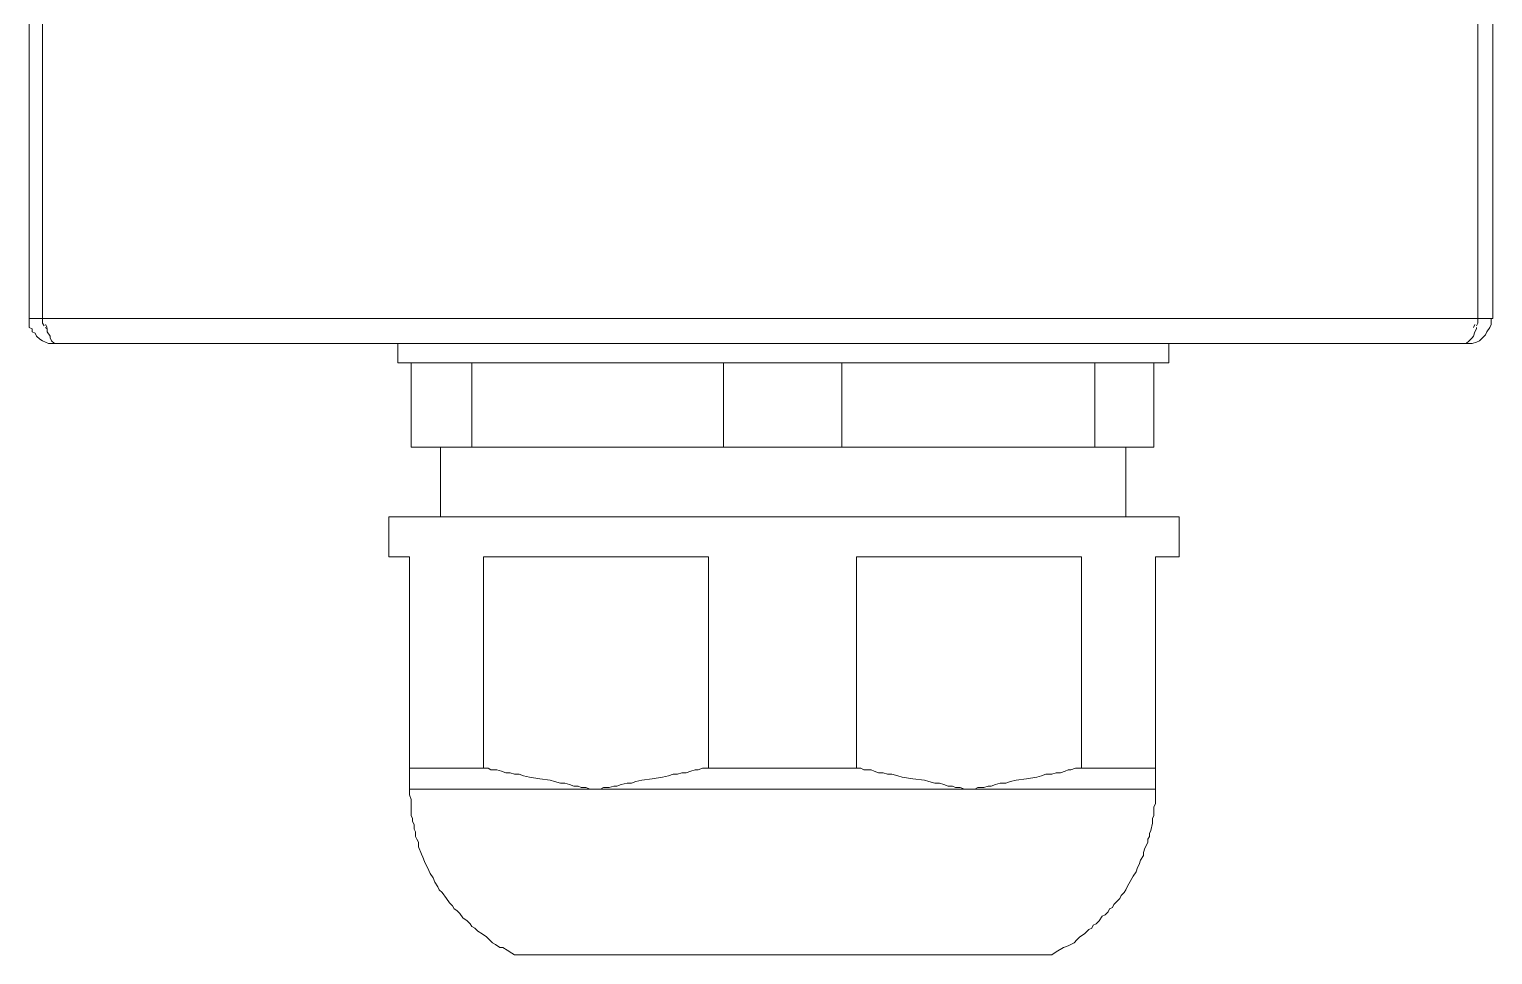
# Model space of a CAD drawing. Header units: millimetres. Extents: x 0 to 17945, y -132 to 1785.
# Drawn here: x 9838.2 to 9969.4, y 0 to 83 of the extents above; entities that cross this region are included whole.
import ezdxf

# ---------------------------------------------------------------- set-up
doc = ezdxf.new("R2010")
doc.units = ezdxf.units.MM

# ---------------------------------------------------------------- blocks, each defined once
blk = doc.blocks.new('TCR_GROWATT_40KTL3_X_FRONT')
at = {"color": 1, "lineweight": 9}
for points in [[(394.05, 57.03), (394.05, 57.3), (394.05, 57.7), (394.05, 57.96), (394.05, 58.23), (394.05, 58.49), (394.05, 58.89), (394.05, 59.29), (394.05, 59.69), (394.05, 60.08), (394.05, 60.61), (394.05, 61.14), (394.05, 61.67), (394.05, 62.21), (394.05, 62.87), (394.05, 63.53), (394.05, 64.19), (394.05, 64.86), (394.05, 65.52), (394.05, 66.32), (394.05, 66.98), (394.05, 67.78), (394.05, 68.7), (394.05, 69.5), (394.05, 70.3), (394.05, 71.22), (394.05, 72.15), (394.05, 73.08), (394.05, 74.01), (394.05, 74.94), (394.05, 76), (394.05, 76.93), (394.05, 77.99), (394.05, 79.05), (394.05, 80.11), (394.05, 81.17), (394.05, 82.23), (394.05, 83.43)], [(395.24, 57.03), (395.24, 57.3), (395.24, 57.7), (395.24, 57.96), (395.24, 58.23), (395.24, 58.49), (395.24, 58.89), (395.24, 59.29), (395.24, 59.69), (395.24, 60.08), (395.24, 60.61), (395.24, 61.14), (395.24, 61.67), (395.24, 62.21), (395.24, 62.87), (395.24, 63.53), (395.24, 64.19), (395.24, 64.86), (395.24, 65.52), (395.24, 66.32), (395.24, 66.98), (395.24, 67.78), (395.24, 68.7), (395.24, 69.5), (395.24, 70.3), (395.24, 71.22), (395.24, 72.15), (395.24, 73.08), (395.24, 74.01), (395.24, 74.94), (395.24, 76), (395.24, 76.93), (395.24, 77.99), (395.24, 79.05), (395.24, 80.11), (395.24, 81.17), (395.24, 82.23), (395.24, 83.43)], [(523.9, 57.03), (523.9, 57.3), (523.9, 57.7), (523.9, 57.96), (523.9, 58.23), (523.9, 58.49), (523.9, 58.89), (523.9, 59.29), (523.9, 59.69), (523.9, 60.08), (523.9, 60.61), (523.9, 61.14), (523.9, 61.67), (523.9, 62.21), (523.9, 62.87), (523.9, 63.53), (523.9, 64.19), (523.9, 64.86), (523.9, 65.52), (523.9, 66.32), (523.9, 66.98), (523.9, 67.78), (523.9, 68.7), (523.9, 69.5), (523.9, 70.3), (523.9, 71.22), (523.9, 72.15), (523.9, 73.08), (523.9, 74.01), (523.9, 74.94), (523.9, 76), (523.9, 76.93), (523.9, 77.99), (523.9, 79.05), (523.9, 80.11), (523.9, 81.17), (523.9, 82.23), (523.9, 83.43)], [(525.22, 57.03), (525.22, 57.3), (525.22, 57.7), (525.22, 57.96), (525.22, 58.23), (525.22, 58.49), (525.22, 58.89), (525.22, 59.29), (525.22, 59.69), (525.22, 60.08), (525.22, 60.61), (525.22, 61.14), (525.22, 61.67), (525.22, 62.21), (525.22, 62.87), (525.22, 63.53), (525.22, 64.19), (525.22, 64.86), (525.22, 65.52), (525.22, 66.32), (525.22, 66.98), (525.22, 67.78), (525.22, 68.7), (525.22, 69.5), (525.22, 70.3), (525.22, 71.22), (525.22, 72.15), (525.22, 73.08), (525.22, 74.01), (525.22, 74.94), (525.22, 76), (525.22, 76.93), (525.22, 77.99), (525.22, 79.05), (525.22, 80.11), (525.22, 81.17), (525.22, 82.23), (525.22, 83.43)], [(394.05, 57.03), (394.32, 57.03), (394.58, 57.03), (394.85, 57.03), (395.11, 57.03), (395.24, 57.03)], [(394.05, 57.03), (394.05, 56.77), (394.05, 56.5), (394.05, 56.24), (394.32, 56.1), (394.32, 55.84), (394.58, 55.71), (394.71, 55.44), (394.98, 55.18), (395.24, 55.04), (395.51, 54.91), (395.77, 54.78), (396.04, 54.78), (396.3, 54.78)], [(523.9, 57.03), (523.63, 57.03), (523.37, 57.03), (523.1, 57.03), (522.84, 57.03), (522.44, 57.03), (522.04, 57.03), (521.64, 57.03), (521.24, 57.03), (520.72, 57.03), (520.18, 57.03), (519.65, 57.03), (518.99, 57.03), (518.46, 57.03), (517.66, 57.03), (517, 57.03), (516.21, 57.03), (515.54, 57.03), (514.61, 57.03), (513.82, 57.03), (512.89, 57.03), (512.09, 57.03), (511.16, 57.03), (510.1, 57.03), (509.18, 57.03), (508.11, 57.03), (507.05, 57.03), (505.99, 57.03), (504.93, 57.03), (503.87, 57.03), (502.68, 57.03), (501.48, 57.03), (500.29, 57.03), (499.09, 57.03), (497.9, 57.03), (496.58, 57.03), (495.38, 57.03), (494.05, 57.03), (492.73, 57.03), (491.4, 57.03), (490.08, 57.03), (488.75, 57.03), (487.42, 57.03), (485.96, 57.03), (484.64, 57.03), (483.18, 57.03), (481.72, 57.03), (480.39, 57.03), (477.48, 57.03), (474.56, 57.03), (471.51, 57.03), (468.59, 57.03), (465.54, 57.03), (459.57, 57.03), (453.6, 57.03), (450.55, 57.03), (447.5, 57.03), (444.58, 57.03), (441.66, 57.03), (438.75, 57.03), (437.29, 57.03), (435.96, 57.03), (434.5, 57.03), (433.18, 57.03), (431.72, 57.03), (430.39, 57.03), (429.07, 57.03), (427.74, 57.03), (426.41, 57.03), (425.09, 57.03), (423.76, 57.03), (422.57, 57.03), (421.24, 57.03), (420.05, 57.03), (418.85, 57.03), (417.66, 57.03), (416.47, 57.03), (415.27, 57.03), (414.21, 57.03), (413.15, 57.03), (412.09, 57.03), (411.03, 57.03), (409.97, 57.03), (409.04, 57.03), (407.98, 57.03), (407.05, 57.03), (406.12, 57.03), (405.33, 57.03), (404.53, 57.03), (403.6, 57.03), (402.94, 57.03), (402.14, 57.03), (401.48, 57.03), (400.68, 57.03), (400.15, 57.03), (399.49, 57.03), (398.96, 57.03), (398.43, 57.03), (397.9, 57.03), (397.5, 57.03), (396.97, 57.03), (396.7, 57.03), (396.3, 57.03), (396.04, 57.03), (395.77, 57.03), (395.51, 57.03), (395.24, 57.03)], [(395.38, 56.37), (395.24, 56.63), (395.24, 56.9), (395.24, 57.03)], [(395.51, 56.5), (395.64, 56.24)], [(522.84, 54.78), (523.1, 54.78), (523.37, 54.78), (523.77, 54.91), (524.03, 55.04), (524.3, 55.31), (524.56, 55.57), (524.69, 55.84), (524.96, 56.24), (525.09, 56.5), (525.09, 56.77), (525.09, 57.03)], [(523.5, 56.24), (523.63, 56.5)], [(523.77, 56.37), (523.9, 56.63), (523.9, 56.9), (523.9, 57.03)], [(525.22, 57.03), (524.96, 57.03), (524.56, 57.03), (524.3, 57.03), (524.03, 57.03), (523.9, 57.03)], [(395.91, 55.44), (395.64, 55.84), (395.64, 56.1), (395.51, 56.24)], [(396.3, 54.78), (396.04, 55.04), (395.91, 55.31), (395.91, 55.44)], [(522.84, 54.78), (523.1, 55.04), (523.37, 55.31), (523.5, 55.44)], [(523.5, 55.44), (523.63, 55.84), (523.77, 56.1), (523.77, 56.24)], [(522.84, 54.78), (522.57, 54.78), (522.31, 54.78), (522.04, 54.78), (521.64, 54.78), (521.38, 54.78), (520.98, 54.78), (520.58, 54.78), (520.18, 54.78), (519.65, 54.78), (519.12, 54.78), (518.59, 54.78), (517.93, 54.78), (517.4, 54.78), (516.73, 54.78), (515.94, 54.78), (515.28, 54.78), (514.48, 54.78), (513.68, 54.78), (512.89, 54.78), (511.96, 54.78), (511.16, 54.78), (510.24, 54.78), (509.31, 54.78), (508.25, 54.78), (507.32, 54.78), (506.26, 54.78), (505.2, 54.78), (504.13, 54.78), (503.07, 54.78), (501.88, 54.78), (500.82, 54.78), (499.63, 54.78), (498.43, 54.78), (497.24, 54.78), (495.91, 54.78), (494.72, 54.78), (493.52, 54.78), (492.2, 54.78), (490.87, 54.78), (489.55, 54.78), (488.22, 54.78), (486.89, 54.78), (485.57, 54.78), (484.11, 54.78), (482.78, 54.78), (481.32, 54.78), (480, 54.78), (477.08, 54.78), (474.29, 54.78), (471.37, 54.78), (468.46, 54.78), (465.54, 54.78), (459.57, 54.78), (453.6, 54.78), (450.69, 54.78), (447.77, 54.78), (444.85, 54.78), (441.93, 54.78), (439.15, 54.78), (437.69, 54.78), (436.36, 54.78), (434.9, 54.78), (433.58, 54.78), (432.25, 54.78), (430.92, 54.78), (429.6, 54.78), (428.27, 54.78), (426.94, 54.78), (425.62, 54.78), (424.42, 54.78), (423.1, 54.78), (421.9, 54.78), (420.71, 54.78), (419.52, 54.78), (418.32, 54.78), (417.26, 54.78), (416.07, 54.78), (415.01, 54.78), (413.94, 54.78), (412.88, 54.78), (411.82, 54.78), (410.89, 54.78), (409.83, 54.78), (408.91, 54.78), (407.98, 54.78), (407.18, 54.78), (406.25, 54.78), (405.46, 54.78), (404.66, 54.78), (403.87, 54.78), (403.07, 54.78), (402.41, 54.78), (401.74, 54.78), (401.08, 54.78), (400.55, 54.78), (400.02, 54.78), (399.49, 54.78), (398.96, 54.78), (398.56, 54.78), (398.16, 54.78), (397.76, 54.78), (397.37, 54.78), (397.1, 54.78), (396.84, 54.78), (396.57, 54.78), (396.3, 54.78)], [(427.08, 53.05), (427.08, 53.32), (427.08, 53.58), (427.08, 53.98), (427.08, 54.25), (427.08, 54.51), (427.08, 54.78)], [(496.18, 53.05), (496.18, 53.32), (496.18, 53.58), (496.18, 53.98), (496.18, 54.25), (496.18, 54.51), (496.18, 54.78)], [(427.08, 53.05), (427.34, 53.05), (427.61, 53.05), (427.87, 53.05), (428.14, 53.05), (428.27, 53.05)], [(433.71, 53.05), (433.44, 53.05), (433.18, 53.05), (432.78, 53.05), (432.38, 53.05), (431.98, 53.05), (431.45, 53.05), (430.92, 53.05), (430.52, 53.05), (429.99, 53.05), (429.6, 53.05), (429.33, 53.05), (428.93, 53.05), (428.67, 53.05), (428.4, 53.05), (428.27, 53.05)], [(428.27, 45.49), (428.27, 45.76), (428.27, 46.02), (428.27, 46.42), (428.27, 46.69), (428.27, 46.95), (428.27, 47.22), (428.27, 47.62), (428.27, 47.88), (428.27, 48.54), (428.27, 49.34), (428.27, 50), (428.27, 50.67), (428.27, 51.06), (428.27, 51.33), (428.27, 51.59), (428.27, 51.99), (428.27, 52.39), (428.27, 52.66), (428.27, 52.92), (428.27, 53.05)], [(433.71, 53.05), (433.97, 53.05), (434.24, 53.05), (434.64, 53.05), (434.9, 53.05), (435.17, 53.05), (435.43, 53.05), (435.7, 53.05), (436.09, 53.05), (436.36, 53.05), (436.76, 53.05), (437.16, 53.05), (437.55, 53.05), (437.95, 53.05), (438.48, 53.05), (438.88, 53.05), (439.41, 53.05), (439.81, 53.05), (440.74, 53.05), (441.8, 53.05), (442.86, 53.05), (444.98, 53.05), (447.1, 53.05), (448.03, 53.05), (449.09, 53.05), (450.02, 53.05), (450.55, 53.05), (450.95, 53.05), (451.48, 53.05), (451.88, 53.05), (452.28, 53.05), (452.67, 53.05), (453.07, 53.05), (453.47, 53.05), (453.87, 53.05), (454.13, 53.05), (454.53, 53.05), (454.8, 53.05), (455.06, 53.05), (455.33, 53.05), (455.72, 53.05), (455.99, 53.05), (456.26, 53.05)], [(433.71, 45.49), (433.71, 45.76), (433.71, 46.02), (433.71, 46.42), (433.71, 46.69), (433.71, 46.95), (433.71, 47.22), (433.71, 47.62), (433.71, 47.88), (433.71, 48.54), (433.71, 49.34), (433.71, 50), (433.71, 50.67), (433.71, 51.06), (433.71, 51.33), (433.71, 51.59), (433.71, 51.99), (433.71, 52.39), (433.71, 52.66), (433.71, 52.92), (433.71, 53.05)], [(466.87, 53.05), (466.6, 53.05), (466.34, 53.05), (465.94, 53.05), (465.67, 53.05), (465.27, 53.05), (464.88, 53.05), (464.48, 53.05), (463.95, 53.05), (463.55, 53.05), (463.02, 53.05), (462.62, 53.05), (461.56, 53.05), (460.63, 53.05), (460.1, 53.05), (459.57, 53.05), (459.17, 53.05), (458.78, 53.05), (458.25, 53.05), (457.98, 53.05), (457.58, 53.05), (457.18, 53.05), (456.92, 53.05), (456.65, 53.05), (456.39, 53.05), (456.26, 53.05)], [(456.26, 45.49), (456.26, 45.76), (456.26, 46.02), (456.26, 46.42), (456.26, 46.69), (456.26, 46.95), (456.26, 47.22), (456.26, 47.62), (456.26, 47.88), (456.26, 48.54), (456.26, 49.34), (456.26, 50), (456.26, 50.67), (456.26, 51.06), (456.26, 51.33), (456.26, 51.59), (456.26, 51.99), (456.26, 52.39), (456.26, 52.66), (456.26, 52.92), (456.26, 53.05)], [(466.87, 53.05), (467.13, 53.05), (467.53, 53.05), (467.93, 53.05), (468.19, 53.05), (468.46, 53.05), (468.72, 53.05), (468.99, 53.05), (469.38, 53.05), (469.65, 53.05), (470.05, 53.05), (470.45, 53.05), (470.84, 53.05), (471.24, 53.05), (471.77, 53.05), (472.17, 53.05), (472.57, 53.05), (473.1, 53.05), (474.03, 53.05), (475.09, 53.05), (476.15, 53.05), (478.27, 53.05), (480.39, 53.05), (481.32, 53.05), (482.38, 53.05), (483.31, 53.05), (483.84, 53.05), (484.24, 53.05), (484.77, 53.05), (485.17, 53.05), (485.57, 53.05), (485.96, 53.05), (486.36, 53.05), (486.76, 53.05), (487.16, 53.05), (487.42, 53.05), (487.69, 53.05), (488.09, 53.05), (488.35, 53.05), (488.62, 53.05), (489.02, 53.05), (489.28, 53.05), (489.55, 53.05)], [(466.87, 45.49), (466.87, 45.76), (466.87, 46.02), (466.87, 46.42), (466.87, 46.69), (466.87, 46.95), (466.87, 47.22), (466.87, 47.62), (466.87, 47.88), (466.87, 48.54), (466.87, 49.34), (466.87, 50), (466.87, 50.67), (466.87, 51.06), (466.87, 51.33), (466.87, 51.59), (466.87, 51.99), (466.87, 52.39), (466.87, 52.66), (466.87, 52.92), (466.87, 53.05)], [(494.85, 53.05), (494.59, 53.05), (494.32, 53.05), (494.05, 53.05), (493.79, 53.05), (493.13, 53.05), (492.73, 53.05), (492.2, 53.05), (491.67, 53.05), (491.27, 53.05), (490.74, 53.05), (490.34, 53.05), (490.08, 53.05), (489.81, 53.05), (489.55, 53.05)], [(489.55, 45.49), (489.55, 45.76), (489.55, 46.02), (489.55, 46.42), (489.55, 46.69), (489.55, 46.95), (489.55, 47.22), (489.55, 47.62), (489.55, 47.88), (489.55, 48.54), (489.55, 49.34), (489.55, 50), (489.55, 50.67), (489.55, 51.06), (489.55, 51.33), (489.55, 51.59), (489.55, 51.99), (489.55, 52.39), (489.55, 52.66), (489.55, 52.92), (489.55, 53.05)], [(494.85, 53.05), (495.12, 53.05), (495.51, 53.05), (495.78, 53.05), (496.04, 53.05), (496.18, 53.05)], [(494.85, 45.49), (494.85, 45.76), (494.85, 46.02), (494.85, 46.42), (494.85, 46.69), (494.85, 46.95), (494.85, 47.22), (494.85, 47.62), (494.85, 47.88), (494.85, 48.54), (494.85, 49.34), (494.85, 50), (494.85, 50.67), (494.85, 51.06), (494.85, 51.33), (494.85, 51.59), (494.85, 51.99), (494.85, 52.39), (494.85, 52.66), (494.85, 52.92), (494.85, 53.05)], [(494.85, 45.49), (494.59, 45.49), (494.32, 45.49), (494.05, 45.49), (493.66, 45.49), (493.26, 45.49), (492.99, 45.49), (492.6, 45.49), (492.33, 45.49), (491.93, 45.49), (491.67, 45.49), (491.27, 45.49), (490.87, 45.49), (490.47, 45.49), (490.08, 45.49), (489.68, 45.49), (489.15, 45.49), (488.75, 45.49), (488.22, 45.49), (487.69, 45.49), (487.16, 45.49), (486.76, 45.49), (486.1, 45.49), (485.57, 45.49), (485.04, 45.49), (484.51, 45.49), (483.84, 45.49), (483.31, 45.49), (482.65, 45.49), (481.99, 45.49), (480.79, 45.49), (479.47, 45.49), (478.01, 45.49), (476.68, 45.49), (475.22, 45.49), (473.76, 45.49), (472.3, 45.49), (470.84, 45.49), (469.25, 45.49), (467.79, 45.49), (464.74, 45.49), (461.56, 45.49), (458.51, 45.49), (455.33, 45.49), (453.87, 45.49), (452.28, 45.49), (450.82, 45.49), (449.36, 45.49), (447.9, 45.49), (446.44, 45.49), (445.11, 45.49), (443.79, 45.49), (442.46, 45.49), (441.13, 45.49), (440.47, 45.49), (439.94, 45.49), (439.28, 45.49), (438.75, 45.49), (438.08, 45.49), (437.55, 45.49), (437.02, 45.49), (436.49, 45.49), (435.96, 45.49), (435.43, 45.49), (434.9, 45.49), (434.5, 45.49), (433.97, 45.49), (433.58, 45.49), (433.04, 45.49), (432.65, 45.49), (432.25, 45.49), (431.85, 45.49), (431.59, 45.49), (431.19, 45.49), (430.79, 45.49), (430.52, 45.49), (430.26, 45.49), (429.99, 45.49), (429.73, 45.49), (429.46, 45.49), (429.2, 45.49), (428.93, 45.49), (428.67, 45.49), (428.4, 45.49), (428.27, 45.49)], [(430.92, 45.49), (430.92, 45.23), (430.92, 44.96), (430.92, 44.7), (430.92, 44.3), (430.92, 44.03), (430.92, 43.77), (430.92, 43.5), (430.92, 42.97), (430.92, 42.31), (430.92, 41.78), (430.92, 41.25), (430.92, 40.98), (430.92, 40.72), (430.92, 40.45), (430.92, 40.19), (430.92, 39.92), (430.92, 39.66), (430.92, 39.39), (430.92, 39.26)], [(492.33, 45.49), (492.33, 45.23), (492.33, 44.96), (492.33, 44.7), (492.33, 44.3), (492.33, 44.03), (492.33, 43.77), (492.33, 43.5), (492.33, 42.97), (492.33, 42.31), (492.33, 41.78), (492.33, 41.25), (492.33, 40.98), (492.33, 40.72), (492.33, 40.45), (492.33, 40.19), (492.33, 39.92), (492.33, 39.66), (492.33, 39.39), (492.33, 39.26)], [(497.11, 39.26), (496.84, 39.26), (496.44, 39.26), (496.18, 39.26), (495.91, 39.26), (495.65, 39.26), (495.38, 39.26), (495.12, 39.26), (494.72, 39.26), (494.45, 39.26), (494.05, 39.26), (493.66, 39.26), (493.26, 39.26), (492.86, 39.26), (492.46, 39.26), (492.07, 39.26), (491.53, 39.26), (491, 39.26), (490.61, 39.26), (490.08, 39.26), (489.55, 39.26), (489.02, 39.26), (488.48, 39.26), (487.82, 39.26), (487.29, 39.26), (486.63, 39.26), (486.1, 39.26), (485.43, 39.26), (484.77, 39.26), (484.11, 39.26), (483.44, 39.26), (482.78, 39.26), (482.12, 39.26), (480.66, 39.26), (479.2, 39.26), (477.74, 39.26), (476.28, 39.26), (474.69, 39.26), (473.1, 39.26), (471.51, 39.26), (469.92, 39.26), (468.32, 39.26), (465.01, 39.26), (461.69, 39.26), (458.38, 39.26), (455.06, 39.26), (453.47, 39.26), (451.75, 39.26), (450.15, 39.26), (448.69, 39.26), (447.1, 39.26), (445.64, 39.26), (444.05, 39.26), (442.59, 39.26), (441.27, 39.26), (440.61, 39.26), (439.94, 39.26), (439.28, 39.26), (438.62, 39.26), (437.95, 39.26), (437.29, 39.26), (436.63, 39.26), (436.09, 39.26), (435.43, 39.26), (434.9, 39.26), (434.37, 39.26), (433.84, 39.26), (433.31, 39.26), (432.78, 39.26), (432.25, 39.26), (431.72, 39.26), (431.32, 39.26), (430.92, 39.26), (430.39, 39.26), (429.99, 39.26), (429.6, 39.26), (429.2, 39.26), (428.93, 39.26), (428.54, 39.26), (428.27, 39.26), (428.01, 39.26), (427.74, 39.26), (427.47, 39.26), (427.21, 39.26), (426.81, 39.26), (426.55, 39.26), (426.28, 39.26)], [(426.28, 39.26), (426.28, 38.99), (426.28, 38.73), (426.28, 38.33), (426.28, 38.07), (426.28, 37.4), (426.28, 36.74), (426.28, 36.48), (426.28, 36.21), (426.28, 35.94), (426.28, 35.68)], [(497.11, 39.26), (497.11, 38.99), (497.11, 38.73), (497.11, 38.33), (497.11, 38.07), (497.11, 37.4), (497.11, 36.74), (497.11, 36.48), (497.11, 36.21), (497.11, 35.94), (497.11, 35.68)], [(428.14, 35.68), (427.87, 35.68), (427.47, 35.68), (427.21, 35.68), (426.81, 35.68), (426.55, 35.68), (426.28, 35.68)], [(428.14, 35.68), (428.14, 35.41), (428.14, 35.15), (428.14, 34.75), (428.14, 34.48), (428.14, 34.09), (428.14, 33.69), (428.14, 33.42), (428.14, 33.16), (428.14, 32.76), (428.14, 32.36), (428.14, 31.96), (428.14, 31.7), (428.14, 31.3), (428.14, 30.77), (428.14, 29.97), (428.14, 29.05), (428.14, 28.12), (428.14, 27.19), (428.14, 25.2), (428.14, 23.34), (428.14, 22.28), (428.14, 21.35), (428.14, 20.56), (428.14, 19.63), (428.14, 19.23), (428.14, 18.83), (428.14, 18.43), (428.14, 18.04), (428.14, 17.77), (428.14, 17.37), (428.14, 16.98), (428.14, 16.71), (428.14, 16.45), (428.14, 16.18), (428.14, 15.91), (428.14, 15.65), (428.14, 15.39), (428.14, 15.12), (428.14, 14.85)], [(454.93, 35.68), (454.66, 35.68), (454.4, 35.68), (454.13, 35.68), (453.87, 35.68), (453.6, 35.68), (453.34, 35.68), (453.07, 35.68), (452.81, 35.68), (452.54, 35.68), (452.14, 35.68), (451.75, 35.68), (451.48, 35.68), (451.08, 35.68), (450.69, 35.68), (450.29, 35.68), (449.49, 35.68), (448.56, 35.68), (447.64, 35.68), (446.7, 35.68), (444.85, 35.68), (442.99, 35.68), (442.06, 35.68), (441.13, 35.68), (440.34, 35.68), (439.41, 35.68), (439.01, 35.68), (438.62, 35.68), (438.35, 35.68), (437.95, 35.68), (437.55, 35.68), (437.29, 35.68), (436.89, 35.68), (436.63, 35.68), (436.36, 35.68), (436.09, 35.68), (435.83, 35.68), (435.43, 35.68), (435.17, 35.68), (434.9, 35.68), (434.77, 35.68)], [(434.77, 35.68), (434.77, 35.41), (434.77, 35.15), (434.77, 34.88), (434.77, 34.62), (434.77, 34.22), (434.77, 33.95), (434.77, 33.69), (434.77, 33.29), (434.77, 33.03), (434.77, 32.76), (434.77, 32.36), (434.77, 31.96), (434.77, 31.7), (434.77, 31.3), (434.77, 30.5), (434.77, 29.71), (434.77, 28.78), (434.77, 27.99), (434.77, 26.26), (434.77, 24.4), (434.77, 23.61), (434.77, 22.68), (434.77, 21.88), (434.77, 21.09), (434.77, 20.82), (434.77, 20.43), (434.77, 20.03), (434.77, 19.76), (434.77, 19.36), (434.77, 19.1), (434.77, 18.83), (434.77, 18.43), (434.77, 18.17), (434.77, 17.77), (434.77, 17.51), (434.77, 17.24), (434.77, 16.98), (434.77, 16.71)], [(454.93, 35.68), (454.93, 35.41), (454.93, 35.15), (454.93, 34.88), (454.93, 34.62), (454.93, 34.22), (454.93, 33.95), (454.93, 33.69), (454.93, 33.29), (454.93, 33.03), (454.93, 32.76), (454.93, 32.36), (454.93, 31.96), (454.93, 31.7), (454.93, 31.3), (454.93, 30.5), (454.93, 29.71), (454.93, 28.78), (454.93, 27.99), (454.93, 26.26), (454.93, 24.4), (454.93, 23.61), (454.93, 22.68), (454.93, 21.88), (454.93, 21.09), (454.93, 20.82), (454.93, 20.43), (454.93, 20.03), (454.93, 19.76), (454.93, 19.36), (454.93, 19.1), (454.93, 18.83), (454.93, 18.43), (454.93, 18.17), (454.93, 17.77), (454.93, 17.51), (454.93, 17.24), (454.93, 16.98), (454.93, 16.71)], [(488.35, 35.68), (488.09, 35.68), (487.69, 35.68), (487.29, 35.68), (487.02, 35.68), (486.76, 35.68), (486.49, 35.68), (486.23, 35.68), (485.96, 35.68), (485.57, 35.68), (485.3, 35.68), (484.9, 35.68), (484.51, 35.68), (484.11, 35.68), (483.71, 35.68), (482.91, 35.68), (481.99, 35.68), (481.06, 35.68), (480.13, 35.68), (478.27, 35.68), (476.41, 35.68), (475.49, 35.68), (474.56, 35.68), (473.76, 35.68), (472.83, 35.68), (472.44, 35.68), (472.04, 35.68), (471.77, 35.68), (471.37, 35.68), (470.98, 35.68), (470.71, 35.68), (470.31, 35.68), (470.05, 35.68), (469.78, 35.68), (469.52, 35.68), (469.25, 35.68), (468.86, 35.68), (468.59, 35.68), (468.32, 35.68), (468.19, 35.68)], [(468.19, 35.68), (468.19, 35.41), (468.19, 35.15), (468.19, 34.88), (468.19, 34.62), (468.19, 34.22), (468.19, 33.95), (468.19, 33.69), (468.19, 33.29), (468.19, 33.03), (468.19, 32.76), (468.19, 32.36), (468.19, 31.96), (468.19, 31.7), (468.19, 31.3), (468.19, 30.5), (468.19, 29.71), (468.19, 28.78), (468.19, 27.99), (468.19, 26.26), (468.19, 24.4), (468.19, 23.61), (468.19, 22.68), (468.19, 21.88), (468.19, 21.09), (468.19, 20.82), (468.19, 20.43), (468.19, 20.03), (468.19, 19.76), (468.19, 19.36), (468.19, 19.1), (468.19, 18.83), (468.19, 18.43), (468.19, 18.17), (468.19, 17.77), (468.19, 17.51), (468.19, 17.24), (468.19, 16.98), (468.19, 16.71)], [(488.35, 35.68), (488.35, 35.41), (488.35, 35.15), (488.35, 34.88), (488.35, 34.62), (488.35, 34.22), (488.35, 33.95), (488.35, 33.69), (488.35, 33.29), (488.35, 33.03), (488.35, 32.76), (488.35, 32.36), (488.35, 31.96), (488.35, 31.7), (488.35, 31.3), (488.35, 30.5), (488.35, 29.71), (488.35, 28.78), (488.35, 27.99), (488.35, 26.26), (488.35, 24.4), (488.35, 23.61), (488.35, 22.68), (488.35, 21.88), (488.35, 21.09), (488.35, 20.82), (488.35, 20.43), (488.35, 20.03), (488.35, 19.76), (488.35, 19.36), (488.35, 19.1), (488.35, 18.83), (488.35, 18.43), (488.35, 18.17), (488.35, 17.77), (488.35, 17.51), (488.35, 17.24), (488.35, 16.98), (488.35, 16.71)], [(497.11, 35.68), (496.84, 35.68), (496.58, 35.68), (496.04, 35.68), (495.65, 35.68), (495.38, 35.68), (495.12, 35.68), (494.98, 35.68)], [(494.98, 14.85), (494.98, 15.12), (494.98, 15.39), (494.98, 15.65), (494.98, 15.91), (494.98, 16.18), (494.98, 16.45), (494.98, 16.71), (494.98, 16.98), (494.98, 17.37), (494.98, 17.77), (494.98, 18.04), (494.98, 18.43), (494.98, 18.83), (494.98, 19.23), (494.98, 19.63), (494.98, 20.56), (494.98, 21.35), (494.98, 22.28), (494.98, 23.34), (494.98, 25.2), (494.98, 27.19), (494.98, 28.12), (494.98, 29.05), (494.98, 29.97), (494.98, 30.77), (494.98, 31.3), (494.98, 31.7), (494.98, 31.96), (494.98, 32.36), (494.98, 32.76), (494.98, 33.16), (494.98, 33.42), (494.98, 33.69), (494.98, 34.09), (494.98, 34.35), (494.98, 34.75), (494.98, 35.02), (494.98, 35.28), (494.98, 35.54), (494.98, 35.68)], [(434.77, 16.71), (434.5, 16.71), (434.11, 16.71), (433.71, 16.71), (433.44, 16.71), (433.18, 16.71), (432.91, 16.71), (432.65, 16.71), (432.12, 16.71), (431.45, 16.71), (430.79, 16.71), (430.26, 16.71), (429.99, 16.71), (429.73, 16.71), (429.46, 16.71), (429.2, 16.71), (428.93, 16.71), (428.54, 16.71), (428.27, 16.71), (428.14, 16.71)], [(444.85, 14.85), (444.58, 14.85), (444.32, 14.85), (443.92, 14.99), (443.52, 14.99), (443.26, 15.12), (442.86, 15.12), (442.46, 15.25), (442.06, 15.39), (441.66, 15.39), (441.13, 15.52), (440.74, 15.65), (439.81, 15.78), (438.88, 15.91), (438.35, 16.05), (437.95, 16.18), (437.55, 16.18), (437.16, 16.31), (436.76, 16.31), (436.36, 16.45), (435.96, 16.58), (435.7, 16.58), (435.43, 16.58), (435.17, 16.71), (434.9, 16.71), (434.77, 16.71)], [(454.93, 16.71), (454.66, 16.71), (454.4, 16.71), (454, 16.58), (453.73, 16.58), (453.34, 16.45), (452.94, 16.31), (452.54, 16.31), (452.14, 16.18), (451.75, 16.18), (451.35, 16.05), (450.82, 15.91), (449.89, 15.78), (448.96, 15.65), (448.43, 15.52), (448.03, 15.39), (447.64, 15.39), (447.1, 15.25), (446.7, 15.12), (446.44, 15.12), (446.04, 14.99), (445.78, 14.99), (445.51, 14.99), (445.25, 14.85), (444.98, 14.85), (444.85, 14.85)], [(468.19, 16.71), (467.93, 16.71), (467.66, 16.71), (467.4, 16.71), (467.13, 16.71), (466.73, 16.71), (466.2, 16.71), (465.67, 16.71), (465.14, 16.71), (464.61, 16.71), (464.08, 16.71), (463.42, 16.71), (462.75, 16.71), (461.56, 16.71), (460.37, 16.71), (459.7, 16.71), (459.17, 16.71), (458.64, 16.71), (457.98, 16.71), (457.58, 16.71), (457.05, 16.71), (456.52, 16.71), (456.12, 16.71), (455.86, 16.71), (455.59, 16.71), (455.33, 16.71), (455.06, 16.71), (454.93, 16.71)], [(478.4, 14.85), (478.14, 14.85), (477.87, 14.85), (477.48, 14.99), (477.08, 14.99), (476.81, 15.12), (476.41, 15.12), (476.02, 15.25), (475.62, 15.39), (475.22, 15.39), (474.69, 15.52), (474.29, 15.65), (473.23, 15.78), (472.3, 15.91), (471.91, 16.05), (471.37, 16.18), (470.98, 16.18), (470.58, 16.31), (470.18, 16.31), (469.78, 16.45), (469.52, 16.58), (469.12, 16.58), (468.86, 16.58), (468.59, 16.71), (468.32, 16.71), (468.19, 16.71)], [(488.35, 16.71), (488.09, 16.71), (487.82, 16.71), (487.42, 16.58), (487.16, 16.58), (486.89, 16.45), (486.49, 16.31), (486.1, 16.31), (485.7, 16.18), (485.17, 16.18), (484.77, 16.05), (484.37, 15.91), (483.44, 15.78), (482.52, 15.65), (481.99, 15.52), (481.59, 15.39), (481.06, 15.39), (480.66, 15.25), (480.26, 15.12), (480, 15.12), (479.6, 14.99), (479.33, 14.99), (479.07, 14.99), (478.8, 14.85), (478.54, 14.85), (478.4, 14.85)], [(494.98, 16.71), (494.72, 16.71), (494.45, 16.71), (494.19, 16.71), (493.92, 16.71), (493.52, 16.71), (493.26, 16.71), (492.86, 16.71), (492.33, 16.71), (491.67, 16.71), (491.14, 16.71), (490.47, 16.71), (490.21, 16.71), (489.94, 16.71), (489.68, 16.71), (489.41, 16.71), (489.15, 16.71), (488.88, 16.71), (488.62, 16.71), (488.35, 16.71)], [(428.14, 14.85), (428.4, 14.85), (428.67, 14.85), (428.93, 14.85), (429.33, 14.85), (429.6, 14.85), (429.86, 14.85), (430.13, 14.85), (430.39, 14.85), (430.66, 14.85), (431.05, 14.85), (431.32, 14.85), (431.72, 14.85), (432.12, 14.85), (432.51, 14.85), (432.91, 14.85), (433.44, 14.85), (433.84, 14.85), (434.37, 14.85), (434.77, 14.85), (435.3, 14.85), (435.83, 14.85), (436.36, 14.85), (436.89, 14.85), (437.42, 14.85), (438.08, 14.85), (438.62, 14.85), (439.15, 14.85), (439.81, 14.85), (440.47, 14.85), (441, 14.85), (442.33, 14.85), (443.66, 14.85), (444.98, 14.85), (446.44, 14.85), (447.9, 14.85), (449.36, 14.85), (450.82, 14.85), (452.28, 14.85), (453.87, 14.85), (455.33, 14.85), (458.51, 14.85), (461.56, 14.85), (464.74, 14.85), (467.79, 14.85), (469.38, 14.85), (470.84, 14.85), (472.44, 14.85), (473.9, 14.85), (475.35, 14.85), (476.68, 14.85), (478.14, 14.85), (479.47, 14.85), (480.79, 14.85), (482.12, 14.85), (482.78, 14.85), (483.31, 14.85), (483.97, 14.85), (484.51, 14.85), (485.17, 14.85), (485.7, 14.85), (486.23, 14.85), (486.76, 14.85), (487.29, 14.85), (487.82, 14.85), (488.35, 14.85), (488.88, 14.85), (489.28, 14.85), (489.81, 14.85), (490.21, 14.85), (490.61, 14.85), (491, 14.85), (491.4, 14.85), (491.8, 14.85), (492.2, 14.85), (492.46, 14.85), (492.73, 14.85), (493.13, 14.85), (493.39, 14.85), (493.66, 14.85), (494.05, 14.85), (494.32, 14.85), (494.59, 14.85), (494.85, 14.85), (494.98, 14.85)], [(428.14, 14.85), (428.14, 14.59), (428.14, 14.32), (428.27, 13.93), (428.27, 13.53), (428.27, 13.26), (428.27, 13), (428.27, 12.73), (428.27, 12.47), (428.4, 12.2), (428.4, 11.94), (428.54, 11.67), (428.54, 11.27), (428.67, 11.01), (428.67, 10.61), (428.8, 10.35), (428.93, 10.08), (428.93, 9.68), (429.2, 9.02), (429.33, 8.75), (429.46, 8.36), (429.6, 8.09), (429.73, 7.82), (429.86, 7.56), (429.99, 7.29), (430.26, 6.9), (430.39, 6.5), (430.66, 6.1), (430.79, 5.83), (431.05, 5.57), (431.45, 5.04), (431.72, 4.64), (431.98, 4.38), (432.12, 4.11), (432.38, 3.98), (432.65, 3.71), (432.91, 3.32), (433.31, 3.05), (433.58, 2.78), (433.71, 2.52), (433.97, 2.39), (434.24, 2.12), (434.64, 1.86), (435.03, 1.59), (435.3, 1.33), (435.56, 1.06), (435.83, 0.93), (436.23, 0.66), (436.49, 0.66), (436.89, 0.4), (437.29, 0.13), (437.55, 0), (437.69, 0)], [(485.43, 0), (485.7, 0), (486.1, 0.26), (486.76, 0.66), (487.16, 0.8), (487.42, 0.93), (487.69, 1.06), (487.95, 1.33), (488.22, 1.59), (488.62, 1.86), (489.02, 2.25), (489.28, 2.39), (489.41, 2.65), (489.68, 2.78), (489.94, 3.05), (490.21, 3.45), (490.47, 3.58), (490.74, 3.85), (490.87, 4.11), (491.14, 4.24), (491.27, 4.51), (491.8, 5.04), (491.93, 5.31), (492.2, 5.57), (492.33, 5.83), (492.46, 6.1), (492.6, 6.37), (492.99, 7.03), (493.26, 7.43), (493.39, 7.82), (493.52, 8.09), (493.66, 8.49), (493.92, 8.89), (493.92, 9.15), (494.05, 9.55), (494.19, 9.82), (494.32, 10.08), (494.32, 10.35), (494.45, 10.61), (494.45, 10.88), (494.59, 11.14), (494.72, 11.8), (494.72, 12.2), (494.85, 12.47), (494.85, 12.73), (494.85, 13), (494.85, 13.26), (494.98, 13.53), (494.98, 13.93), (494.98, 14.19), (494.98, 14.59), (494.98, 14.85)], [(485.43, 0), (485.17, 0), (484.9, 0), (484.64, 0), (484.24, 0), (483.84, 0), (483.44, 0), (483.18, 0), (482.91, 0), (482.65, 0), (482.38, 0), (481.99, 0), (481.72, 0), (481.46, 0), (481.06, 0), (480.79, 0), (480.39, 0), (479.6, 0), (478.8, 0), (478.01, 0), (477.21, 0), (476.28, 0), (475.35, 0), (474.43, 0), (473.36, 0), (472.44, 0), (471.37, 0), (470.31, 0), (469.25, 0), (468.19, 0), (467.13, 0), (466.07, 0), (463.81, 0), (461.56, 0), (459.31, 0), (457.18, 0), (455.99, 0), (454.93, 0), (453.87, 0), (452.81, 0), (451.75, 0), (450.69, 0), (449.76, 0), (448.83, 0), (447.77, 0), (446.84, 0), (446.04, 0), (445.11, 0), (444.32, 0), (443.52, 0), (442.86, 0), (442.46, 0), (442.06, 0), (441.8, 0), (441.4, 0), (441.13, 0), (440.87, 0), (440.47, 0), (440.21, 0), (439.94, 0), (439.68, 0), (439.28, 0), (439.01, 0), (438.62, 0), (438.35, 0), (438.08, 0), (437.82, 0), (437.69, 0)]]:
    blk.add_lwpolyline(points, dxfattribs=at)

msp = doc.modelspace()

# ---------------------------------------------------------------- block references
msp.add_blockref('TCR_GROWATT_40KTL3_X_FRONT', (9444.18, 0))

doc.saveas('drawing.dxf')
